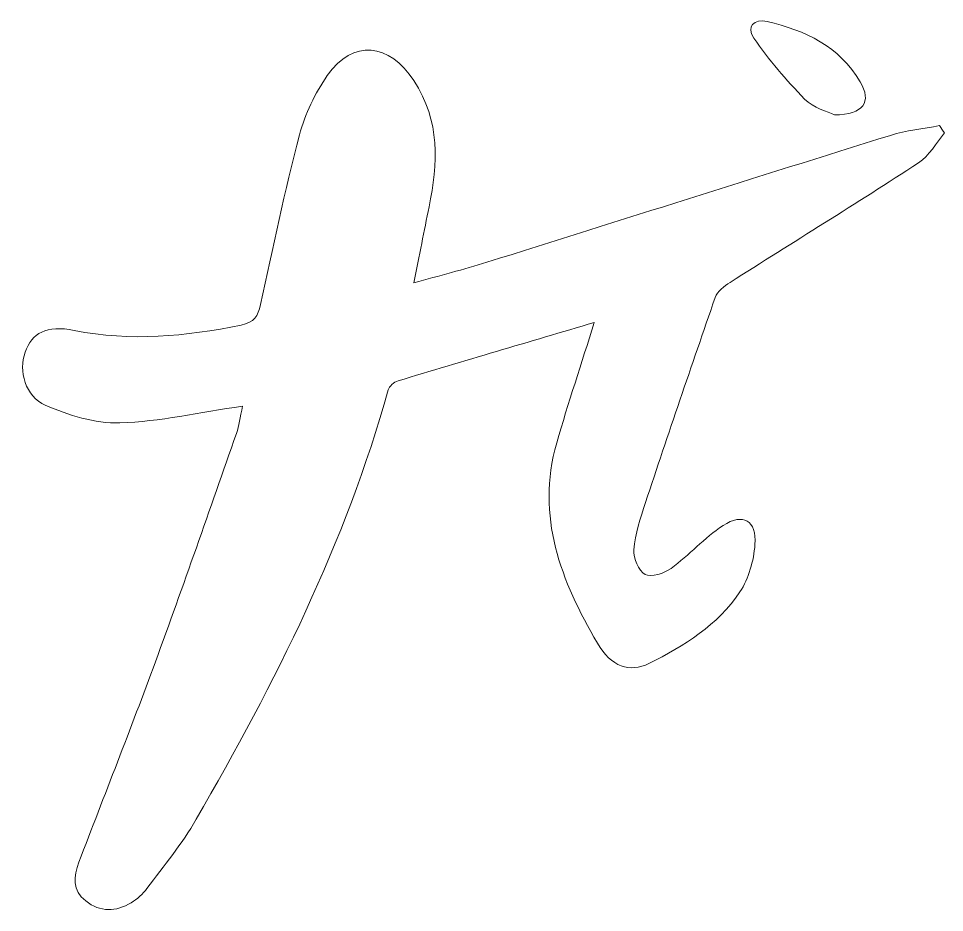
# Model space of a CAD drawing. Header units: inches. Extents: x 197 to 415, y 296 to 506.
import ezdxf

# ---------------------------------------------------------------- set-up
doc = ezdxf.new("R2010")
doc.units = ezdxf.units.IN
doc.header["$MEASUREMENT"] = 0
doc.layers.add('Layer 1', color=7, linetype='Continuous')

# ---------------------------------------------------------------- blocks, each defined once
blk = doc.blocks.new('block 2')
at = {"layer": 'Layer 1', "lineweight": 0}
for points, knots in [([(388.72, 483.06), (395.59, 483.15), (397.54, 486.11), (394.76, 490.83), (389.91, 499.11), (381.88, 502.9), (372.93, 504.97), (369.84, 505.68), (367.93, 503.79), (369.81, 501.09), (373.36, 496.01), (377.37, 491.18), (381.73, 486.79), (383.8, 484.7), (387.13, 483.87), (388.72, 483.06)], [0, 0, 0, 0, 1, 1, 1, 2, 2, 2, 3, 3, 3, 4, 4, 4, 5, 5, 5, 5]), ([(332.36, 434.34), (329.36, 424.74), (326.26, 415.47), (323.56, 406.09), (318.58, 388.84), (324.61, 373.62), (333.09, 359.11), (336.37, 353.5), (340.66, 352.09), (345.2, 354.33), (353.47, 358.41), (361.33, 363.31), (366.53, 371.12), (368.62, 374.25), (369.79, 378.43), (370.07, 382.23), (370.49, 387.86), (367.28, 389.76), (362.58, 386.69), (358.2, 383.82), (354.63, 379.73), (350.38, 376.62), (348.76, 375.43), (345.73, 374.47), (344.28, 375.23), (342.76, 376.02), (341.51, 379.05), (341.67, 380.98), (342, 384.73), (343.18, 388.46), (344.38, 392.07), (349.73, 408.14), (355.16, 424.19), (360.74, 440.19), (361.24, 441.63), (362.87, 442.88), (364.26, 443.76), (378.99, 453.13), (393.85, 462.29), (408.47, 471.81), (410.97, 473.43), (412.55, 476.47), (414.55, 478.86), (414.16, 479.42), (413.77, 479.98), (413.38, 480.54), (409.54, 479.8), (405.58, 479.42), (401.87, 478.26), (370.27, 468.4), (338.73, 458.39), (307.15, 448.48), (301.69, 446.77), (296.13, 445.35), (290.05, 443.63), (291.34, 450.13), (292.42, 455.81), (293.59, 461.47), (295.71, 471.74), (296.25, 481.52), (290.04, 491.1), (284.39, 499.83), (275.69, 501.01), (269.72, 492.3), (266.85, 488.12), (264.48, 483.28), (263.2, 478.4), (259.75, 465.22), (256.94, 451.87), (254.03, 438.55), (253.44, 435.82), (252.61, 434.39), (249.49, 433.75), (236.49, 431.05), (223.57, 429.83), (210.35, 432.48), (203.73, 433.8), (200.43, 431.87), (198.8, 427.36), (197.26, 423.08), (198.85, 416.94), (203.55, 414.93), (209, 412.59), (215.2, 410.62), (221.01, 410.79), (230.37, 411.07), (239.68, 413.23), (249.83, 414.71), (249.26, 412.08), (249.04, 410.12), (248.41, 408.32), (242.12, 390.44), (235.92, 372.53), (229.39, 354.74), (223.6, 338.98), (217.42, 323.36), (211.41, 307.67), (210.13, 304.33), (209.87, 301.12), (213.02, 298.61), (216.45, 295.89), (220.13, 296.01), (223.71, 298.19), (225.11, 299.04), (226.42, 300.22), (227.4, 301.52), (231.37, 306.86), (235.68, 312.03), (238.98, 317.76), (257.44, 349.8), (274.08, 382.67), (284, 418.54), (284.24, 419.4), (285.39, 420.37), (286.31, 420.64), (301.72, 425.3), (317.17, 429.85), (332.36, 434.34)], [0, 0, 0, 0, 1, 1, 1, 2, 2, 2, 3, 3, 3, 4, 4, 4, 5, 5, 5, 6, 6, 6, 7, 7, 7, 8, 8, 8, 9, 9, 9, 10, 10, 10, 11, 11, 11, 12, 12, 12, 13, 13, 13, 14, 14, 14, 15, 15, 15, 16, 16, 16, 17, 17, 17, 18, 18, 18, 19, 19, 19, 20, 20, 20, 21, 21, 21, 22, 22, 22, 23, 23, 23, 24, 24, 24, 25, 25, 25, 26, 26, 26, 27, 27, 27, 28, 28, 28, 29, 29, 29, 30, 30, 30, 31, 31, 31, 32, 32, 32, 33, 33, 33, 34, 34, 34, 35, 35, 35, 36, 36, 36, 37, 37, 37, 38, 38, 38, 39, 39, 39, 39])]:
    blk.add_open_spline(points, degree=3, knots=knots, dxfattribs=at)
at = {"layer": 'Layer 1', "color": 7, "lineweight": 9}
for points, knots in [([(388.72, 483.06), (387.13, 483.87), (383.8, 484.7), (381.73, 486.79), (377.37, 491.18), (373.36, 496.01), (369.81, 501.09), (367.93, 503.79), (369.84, 505.68), (372.93, 504.97), (381.88, 502.9), (389.91, 499.11), (394.76, 490.83), (397.54, 486.11), (395.59, 483.15), (388.72, 483.06)], [0, 0, 0, 0, 1, 1, 1, 2, 2, 2, 3, 3, 3, 4, 4, 4, 5, 5, 5, 5]), ([(332.36, 434.34), (317.17, 429.85), (301.72, 425.3), (286.31, 420.64), (285.39, 420.37), (284.24, 419.4), (284, 418.54), (274.08, 382.67), (257.44, 349.8), (238.98, 317.76), (235.68, 312.03), (231.37, 306.86), (227.4, 301.52), (226.42, 300.22), (225.11, 299.04), (223.71, 298.19), (220.13, 296.01), (216.45, 295.89), (213.02, 298.61), (209.87, 301.12), (210.13, 304.33), (211.41, 307.67), (217.42, 323.36), (223.6, 338.98), (229.39, 354.74), (235.92, 372.53), (242.12, 390.44), (248.41, 408.32), (249.04, 410.12), (249.26, 412.08), (249.83, 414.71), (239.68, 413.23), (230.37, 411.07), (221.01, 410.79), (215.2, 410.62), (209, 412.59), (203.55, 414.93), (198.85, 416.94), (197.26, 423.08), (198.8, 427.36), (200.43, 431.87), (203.73, 433.8), (210.35, 432.48), (223.57, 429.83), (236.49, 431.05), (249.49, 433.75), (252.61, 434.39), (253.44, 435.82), (254.03, 438.55), (256.94, 451.87), (259.75, 465.22), (263.2, 478.4), (264.48, 483.28), (266.85, 488.12), (269.72, 492.3), (275.69, 501.01), (284.39, 499.83), (290.04, 491.1), (296.25, 481.52), (295.71, 471.74), (293.59, 461.47), (292.42, 455.81), (291.34, 450.13), (290.05, 443.63), (296.13, 445.35), (301.69, 446.77), (307.15, 448.48), (338.73, 458.39), (370.27, 468.4), (401.87, 478.26), (405.58, 479.42), (409.54, 479.8), (413.38, 480.54), (413.77, 479.98), (414.16, 479.42), (414.55, 478.86), (412.55, 476.47), (410.97, 473.43), (408.47, 471.81), (393.85, 462.29), (378.99, 453.13), (364.26, 443.76), (362.87, 442.88), (361.24, 441.63), (360.74, 440.19), (355.16, 424.19), (349.73, 408.14), (344.38, 392.07), (343.18, 388.46), (342, 384.73), (341.67, 380.98), (341.51, 379.05), (342.76, 376.02), (344.28, 375.23), (345.73, 374.47), (348.76, 375.43), (350.38, 376.62), (354.63, 379.73), (358.2, 383.82), (362.58, 386.69), (367.28, 389.76), (370.49, 387.86), (370.07, 382.23), (369.79, 378.43), (368.62, 374.25), (366.53, 371.12), (361.33, 363.31), (353.47, 358.41), (345.2, 354.33), (340.66, 352.09), (336.37, 353.5), (333.09, 359.11), (324.61, 373.62), (318.58, 388.84), (323.56, 406.09), (326.26, 415.47), (329.36, 424.74), (332.36, 434.34)], [0, 0, 0, 0, 1, 1, 1, 2, 2, 2, 3, 3, 3, 4, 4, 4, 5, 5, 5, 6, 6, 6, 7, 7, 7, 8, 8, 8, 9, 9, 9, 10, 10, 10, 11, 11, 11, 12, 12, 12, 13, 13, 13, 14, 14, 14, 15, 15, 15, 16, 16, 16, 17, 17, 17, 18, 18, 18, 19, 19, 19, 20, 20, 20, 21, 21, 21, 22, 22, 22, 23, 23, 23, 24, 24, 24, 25, 25, 25, 26, 26, 26, 27, 27, 27, 28, 28, 28, 29, 29, 29, 30, 30, 30, 31, 31, 31, 32, 32, 32, 33, 33, 33, 34, 34, 34, 35, 35, 35, 36, 36, 36, 37, 37, 37, 38, 38, 38, 39, 39, 39, 39])]:
    blk.add_open_spline(points, degree=3, knots=knots, dxfattribs=at)

msp = doc.modelspace()

# ---------------------------------------------------------------- block references
at = {"layer": 'Layer 1'}
msp.add_blockref('block 2', (0, 0), dxfattribs=at)

doc.saveas('drawing.dxf')
